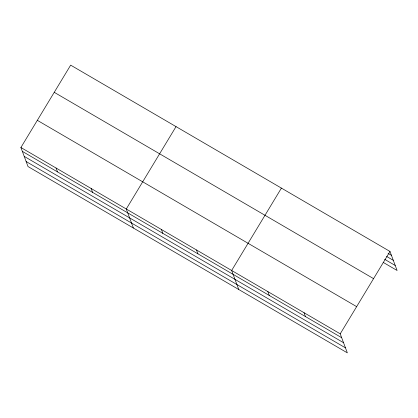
<?xml version="1.0" encoding="UTF-8"?>
<svg xmlns="http://www.w3.org/2000/svg" width="418" height="418" viewBox="0 0 418 418"><rect width="100%" height="100%" fill="white"/><g stroke="black" fill="none" stroke-linecap="round" stroke-linejoin="round"><path stroke-width="0.63" d="M20.9 147.512L340.221 333.825L347.337 352.86L28.016 166.547L20.9 147.512L70.663 65.14L389.984 251.453L397.1 270.488L383.181 262.368M176.035 126.623L126.278 208.995L133.394 228.029M281.413 188.105L231.65 270.477L238.772 289.517M340.221 333.825L389.984 251.453M388.092 253.381L391.431 255.33M386.624 256.438L393.301 260.336M384.649 259.317L395.229 265.487M54.241 92.321L373.561 278.634M37.322 120.327L356.643 306.64M22.353 151.389L341.673 337.702M24.223 156.395L343.544 342.708M26.146 161.547L345.467 347.86M304.032 312.711L305.48 316.588M267.844 291.592L269.291 295.474M196.528 249.985L197.975 253.862M161.4 229.487L162.853 233.369M91.15 188.497L92.603 192.379M56.028 168.005L57.475 171.887"/></g></svg>
